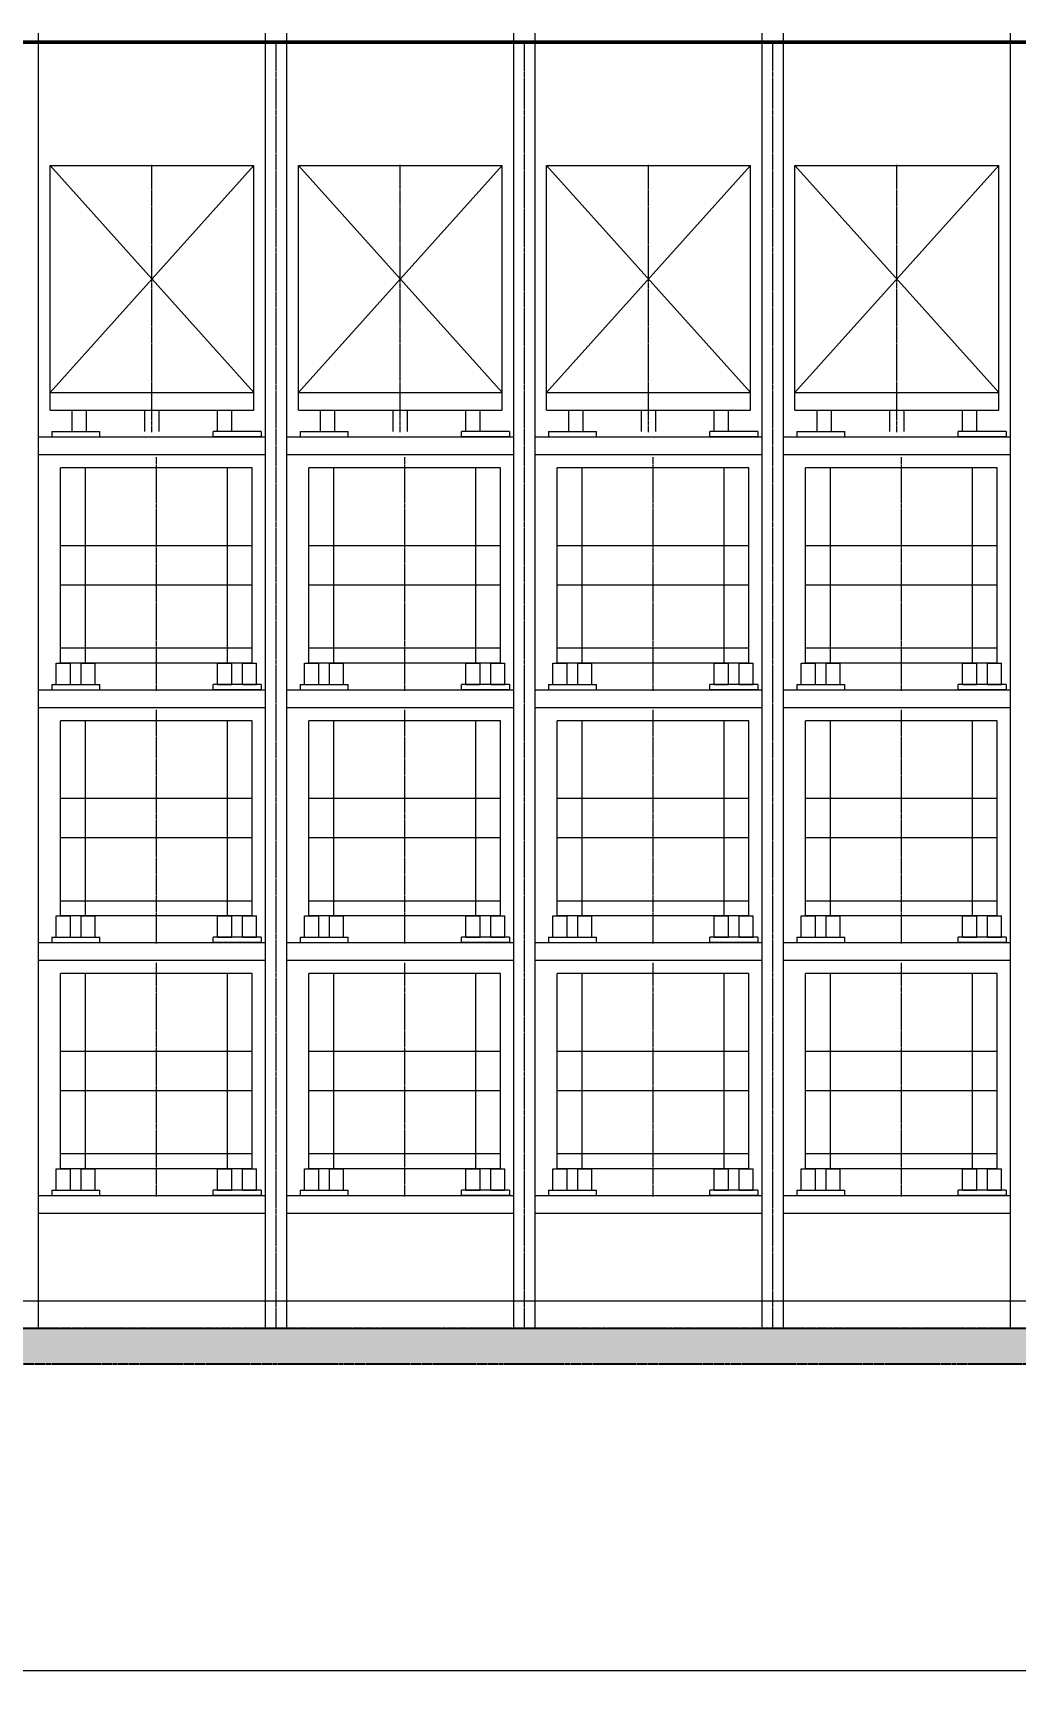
# Model space of a CAD drawing. Header units: millimetres. Extents: x -50460 to 50460, y -35640 to 35640.
# Drawn here: x -28665 to -23125, y 18416 to 27764 of the extents above; entities that cross this region are included whole.
import ezdxf

# ---------------------------------------------------------------- set-up
doc = ezdxf.new("R2010")
doc.units = ezdxf.units.MM
doc.linetypes.add('双点画线', pattern=[22, 12, -2, 2, -2, 2, -2])
doc.linetypes.add('点画线', pattern=[18, 12, -2, 2, -2])
doc.layers.get('0').update_dxf_attribs({"lineweight": 35})
for name, color, linetype, lineweight in [('7', 30, '双点画线', 18), ('EB0', 7, 'Continuous', 15), ('loading', 57, 'Continuous', 18), ('RackFrame', 5, 'Continuous', 18), ('中心线层', 1, '点画线', 18), ('剖面线层', 6, 'Continuous', 18), ('尺寸线层', 4, 'Continuous', 18), ('粗实线层AM_0', 7, 'Continuous', 50), ('细实线层', 3, 'Continuous', 18), ('细线', 7, 'Continuous', 18)]:
    doc.layers.add(name, color=color, linetype=linetype, lineweight=lineweight)
doc.dimstyles.new('AM_DEMATIC$0', dxfattribs={"dimscale": 120, "dimtxt": 3, "dimasz": 1.5, "dimexe": 1, "dimexo": 0, "dimgap": 1, "dimtad": 1, "dimdsep": 46, "dimtxsty": 'Standard', "dimblk": '_CAXARROW', "dimcen": 0, "dimdle": 3, "dimclrd": 256, "dimclre": 256, "dimclrt": 2, "dimadec": 0, "dimazin": 2, "dimtfac": 0.707107, "dimtdec": 3, "dimtmove": 0, "dimatfit": 3, "dimfxl": 0, "dimfrac": 2, "dimtolj": 1, "dimlwd": 18, "dimarcsym": 0})

# ---------------------------------------------------------------- blocks, each defined once
blk = doc.blocks.new('*X6')
at = {"layer": '尺寸线层', "linetype": 'Continuous', "lineweight": 18}
for points in [[(-32894.7, 18536.5), (-32714.7, 18559), (-32714.7, 18514)], [(14705.3, 18536.5), (14525.3, 18559), (14525.3, 18514)]]:
    blk.add_hatch(color=256, dxfattribs=at).paths.add_polyline_path(points, flags=0)
at = {"layer": '尺寸线层'}
for p, q in [((-32894.7, 20045.3), (-32894.7, 18416.5)), ((14705.3, 20045.3), (14705.3, 18416.5))]:
    blk.add_line(p, q, dxfattribs=at)
at = {"layer": '尺寸线层', "linetype": 'Continuous', "lineweight": 18}
blk.add_line((-32894.7, 18536.5), (14705.3, 18536.5), dxfattribs=at)
at = {"layer": '尺寸线层', "color": 2, "insert": (-8418.6, 18836.5), "char_height": 360, "width": 6488, "attachment_point": 5, "line_spacing_factor": 1.37}
blk.add_mtext('1400*34=47600', dxfattribs=at)
blk = doc.blocks.new('_CAXARROW')
blk.add_hatch(color=0).paths.add_polyline_path([(0, 0), (-1, 0.125), (-1, -0.125)], flags=0)
blk = doc.blocks.new('*X174')
at = {"layer": '中心线层', "linetype": '点画线', "lineweight": 18}
blk.add_line((0, -35.8), (0, 1280.9), dxfattribs=at)
at = {"layer": '细实线层'}
for p, q in [((-540, 120), (-540, 1220)), ((540, 1220), (-540, 1220)), ((540, 120), (540, 1220)), ((540.5, 780.8), (-540.5, 780.8)), ((540.5, 559.2), (-540.5, 559.2)), ((540, 203.3), (-540, 203.3)), ((-565, 0), (-565, 120)), ((-565, 120), (-485, 120)), ((540, 120), (-540, 120)), ((-485, 0), (-485, 120)), ((485, 0), (485, 120)), ((485, 120), (565, 120)), ((565, 0), (565, 120)), ((-565, 0), (-485, 0)), ((485, 0), (565, 0))]:
    blk.add_line(p, q, dxfattribs=at)
blk = doc.blocks.new('*X175')
at = {"layer": '中心线层', "linetype": '点画线', "lineweight": 18}
blk.add_line((0, -155.8), (0, 1160.9), dxfattribs=at)
at = {"layer": '剖面线层'}
for p, q in [((-400, 0), (-400, 1100)), ((400, 1100), (-400, 1100)), ((400, 0), (400, 1100)), ((400.5, 660.8), (-400.5, 660.8)), ((400.5, 439.2), (-400.5, 439.2)), ((-425, -120), (-425, 0)), ((-425, 0), (-345, 0)), ((400, 83.3), (-400, 83.3)), ((400, 0), (-400, 0)), ((-345, -120), (-345, 0)), ((345, -120), (345, 0)), ((345, 0), (425, 0)), ((425, -120), (425, 0)), ((-425, -120), (-345, -120)), ((345, -120), (425, -120))]:
    blk.add_line(p, q, dxfattribs=at)
blk = doc.blocks.new('*X176')
at = {"layer": '中心线层', "linetype": '点画线', "lineweight": 18}
blk.add_line((0, -35.8), (0, 1280.9), dxfattribs=at)
at = {"layer": '细实线层'}
for p, q in [((-540, 120), (-540, 1220)), ((540, 1220), (-540, 1220)), ((540, 120), (540, 1220)), ((540.5, 780.8), (-540.5, 780.8)), ((540.5, 559.2), (-540.5, 559.2)), ((540, 203.3), (-540, 203.3)), ((-565, 0), (-565, 120)), ((-565, 120), (-485, 120)), ((540, 120), (-540, 120)), ((-485, 0), (-485, 120)), ((485, 0), (485, 120)), ((485, 120), (565, 120)), ((565, 0), (565, 120)), ((-565, 0), (-485, 0)), ((485, 0), (565, 0))]:
    blk.add_line(p, q, dxfattribs=at)
blk = doc.blocks.new('*X177')
at = {"layer": '中心线层', "linetype": '点画线', "lineweight": 18}
blk.add_line((0, -155.8), (0, 1160.9), dxfattribs=at)
at = {"layer": '剖面线层'}
for p, q in [((-400, 0), (-400, 1100)), ((400, 1100), (-400, 1100)), ((400, 0), (400, 1100)), ((400.5, 660.8), (-400.5, 660.8)), ((400.5, 439.2), (-400.5, 439.2)), ((-425, -120), (-425, 0)), ((-425, 0), (-345, 0)), ((400, 83.3), (-400, 83.3)), ((400, 0), (-400, 0)), ((-345, -120), (-345, 0)), ((345, -120), (345, 0)), ((345, 0), (425, 0)), ((425, -120), (425, 0)), ((-425, -120), (-345, -120)), ((345, -120), (425, -120))]:
    blk.add_line(p, q, dxfattribs=at)
blk = doc.blocks.new('*X178')
at = {"layer": '中心线层', "linetype": '点画线', "lineweight": 18}
blk.add_line((0, -35.8), (0, 1280.9), dxfattribs=at)
at = {"layer": '细实线层'}
for p, q in [((-540, 120), (-540, 1220)), ((540, 1220), (-540, 1220)), ((540, 120), (540, 1220)), ((540.5, 780.8), (-540.5, 780.8)), ((540.5, 559.2), (-540.5, 559.2)), ((540, 203.3), (-540, 203.3)), ((-565, 0), (-565, 120)), ((-565, 120), (-485, 120)), ((540, 120), (-540, 120)), ((-485, 0), (-485, 120)), ((485, 0), (485, 120)), ((485, 120), (565, 120)), ((565, 0), (565, 120)), ((-565, 0), (-485, 0)), ((485, 0), (565, 0))]:
    blk.add_line(p, q, dxfattribs=at)
blk = doc.blocks.new('*X179')
at = {"layer": '中心线层', "linetype": '点画线', "lineweight": 18}
blk.add_line((0, -155.8), (0, 1160.9), dxfattribs=at)
at = {"layer": '剖面线层'}
for p, q in [((-400, 0), (-400, 1100)), ((400, 1100), (-400, 1100)), ((400, 0), (400, 1100)), ((400.5, 660.8), (-400.5, 660.8)), ((400.5, 439.2), (-400.5, 439.2)), ((-425, -120), (-425, 0)), ((-425, 0), (-345, 0)), ((400, 83.3), (-400, 83.3)), ((400, 0), (-400, 0)), ((-345, -120), (-345, 0)), ((345, -120), (345, 0)), ((345, 0), (425, 0)), ((425, -120), (425, 0)), ((-425, -120), (-345, -120)), ((345, -120), (425, -120))]:
    blk.add_line(p, q, dxfattribs=at)
blk = doc.blocks.new('*X180')
at = {"layer": '中心线层', "linetype": '点画线', "lineweight": 18}
blk.add_line((0, -35.8), (0, 1280.9), dxfattribs=at)
at = {"layer": '细实线层'}
for p, q in [((-540, 120), (-540, 1220)), ((540, 1220), (-540, 1220)), ((540, 120), (540, 1220)), ((540.5, 780.8), (-540.5, 780.8)), ((540.5, 559.2), (-540.5, 559.2)), ((540, 203.3), (-540, 203.3)), ((-565, 0), (-565, 120)), ((-565, 120), (-485, 120)), ((540, 120), (-540, 120)), ((-485, 0), (-485, 120)), ((485, 0), (485, 120)), ((485, 120), (565, 120)), ((565, 0), (565, 120)), ((-565, 0), (-485, 0)), ((485, 0), (565, 0))]:
    blk.add_line(p, q, dxfattribs=at)
blk = doc.blocks.new('*X181')
at = {"layer": '中心线层', "linetype": '点画线', "lineweight": 18}
blk.add_line((0, -155.8), (0, 1160.9), dxfattribs=at)
at = {"layer": '剖面线层'}
for p, q in [((-400, 0), (-400, 1100)), ((400, 1100), (-400, 1100)), ((400, 0), (400, 1100)), ((400.5, 660.8), (-400.5, 660.8)), ((400.5, 439.2), (-400.5, 439.2)), ((-425, -120), (-425, 0)), ((-425, 0), (-345, 0)), ((400, 83.3), (-400, 83.3)), ((400, 0), (-400, 0)), ((-345, -120), (-345, 0)), ((345, -120), (345, 0)), ((345, 0), (425, 0)), ((425, -120), (425, 0)), ((-425, -120), (-345, -120)), ((345, -120), (425, -120))]:
    blk.add_line(p, q, dxfattribs=at)
blk = doc.blocks.new('*X182')
at = {"layer": '中心线层', "linetype": '点画线', "lineweight": 18}
blk.add_line((0, -35.8), (0, 1280.9), dxfattribs=at)
at = {"layer": '细实线层'}
for p, q in [((-540, 120), (-540, 1220)), ((540, 1220), (-540, 1220)), ((540, 120), (540, 1220)), ((540.5, 780.8), (-540.5, 780.8)), ((540.5, 559.2), (-540.5, 559.2)), ((540, 203.3), (-540, 203.3)), ((-565, 0), (-565, 120)), ((-565, 120), (-485, 120)), ((540, 120), (-540, 120)), ((-485, 0), (-485, 120)), ((485, 0), (485, 120)), ((485, 120), (565, 120)), ((565, 0), (565, 120)), ((-565, 0), (-485, 0)), ((485, 0), (565, 0))]:
    blk.add_line(p, q, dxfattribs=at)
blk = doc.blocks.new('*X183')
at = {"layer": '中心线层', "linetype": '点画线', "lineweight": 18}
blk.add_line((0, -155.8), (0, 1160.9), dxfattribs=at)
at = {"layer": '剖面线层'}
for p, q in [((-400, 0), (-400, 1100)), ((400, 1100), (-400, 1100)), ((400, 0), (400, 1100)), ((400.5, 660.8), (-400.5, 660.8)), ((400.5, 439.2), (-400.5, 439.2)), ((-425, -120), (-425, 0)), ((-425, 0), (-345, 0)), ((400, 83.3), (-400, 83.3)), ((400, 0), (-400, 0)), ((-345, -120), (-345, 0)), ((345, -120), (345, 0)), ((345, 0), (425, 0)), ((425, -120), (425, 0)), ((-425, -120), (-345, -120)), ((345, -120), (425, -120))]:
    blk.add_line(p, q, dxfattribs=at)
blk = doc.blocks.new('*X184')
at = {"layer": '中心线层', "linetype": '点画线', "lineweight": 18}
blk.add_line((0, -35.8), (0, 1280.9), dxfattribs=at)
at = {"layer": '细实线层'}
for p, q in [((-540, 120), (-540, 1220)), ((540, 1220), (-540, 1220)), ((540, 120), (540, 1220)), ((540.5, 780.8), (-540.5, 780.8)), ((540.5, 559.2), (-540.5, 559.2)), ((540, 203.3), (-540, 203.3)), ((-565, 0), (-565, 120)), ((-565, 120), (-485, 120)), ((540, 120), (-540, 120)), ((-485, 0), (-485, 120)), ((485, 0), (485, 120)), ((485, 120), (565, 120)), ((565, 0), (565, 120)), ((-565, 0), (-485, 0)), ((485, 0), (565, 0))]:
    blk.add_line(p, q, dxfattribs=at)
blk = doc.blocks.new('*X185')
at = {"layer": '中心线层', "linetype": '点画线', "lineweight": 18}
blk.add_line((0, -155.8), (0, 1160.9), dxfattribs=at)
at = {"layer": '剖面线层'}
for p, q in [((-400, 0), (-400, 1100)), ((400, 1100), (-400, 1100)), ((400, 0), (400, 1100)), ((400.5, 660.8), (-400.5, 660.8)), ((400.5, 439.2), (-400.5, 439.2)), ((-425, -120), (-425, 0)), ((-425, 0), (-345, 0)), ((400, 83.3), (-400, 83.3)), ((400, 0), (-400, 0)), ((-345, -120), (-345, 0)), ((345, -120), (345, 0)), ((345, 0), (425, 0)), ((425, -120), (425, 0)), ((-425, -120), (-345, -120)), ((345, -120), (425, -120))]:
    blk.add_line(p, q, dxfattribs=at)
blk = doc.blocks.new('*X186')
at = {"layer": '中心线层', "linetype": '点画线', "lineweight": 18}
blk.add_line((0, -35.8), (0, 1280.9), dxfattribs=at)
at = {"layer": '细实线层'}
for p, q in [((-540, 120), (-540, 1220)), ((540, 1220), (-540, 1220)), ((540, 120), (540, 1220)), ((540.5, 780.8), (-540.5, 780.8)), ((540.5, 559.2), (-540.5, 559.2)), ((540, 203.3), (-540, 203.3)), ((-565, 0), (-565, 120)), ((-565, 120), (-485, 120)), ((540, 120), (-540, 120)), ((-485, 0), (-485, 120)), ((485, 0), (485, 120)), ((485, 120), (565, 120)), ((565, 0), (565, 120)), ((-565, 0), (-485, 0)), ((485, 0), (565, 0))]:
    blk.add_line(p, q, dxfattribs=at)
blk = doc.blocks.new('*X187')
at = {"layer": '中心线层', "linetype": '点画线', "lineweight": 18}
blk.add_line((0, -155.8), (0, 1160.9), dxfattribs=at)
at = {"layer": '剖面线层'}
for p, q in [((-400, 0), (-400, 1100)), ((400, 1100), (-400, 1100)), ((400, 0), (400, 1100)), ((400.5, 660.8), (-400.5, 660.8)), ((400.5, 439.2), (-400.5, 439.2)), ((-425, -120), (-425, 0)), ((-425, 0), (-345, 0)), ((400, 83.3), (-400, 83.3)), ((400, 0), (-400, 0)), ((-345, -120), (-345, 0)), ((345, -120), (345, 0)), ((345, 0), (425, 0)), ((425, -120), (425, 0)), ((-425, -120), (-345, -120)), ((345, -120), (425, -120))]:
    blk.add_line(p, q, dxfattribs=at)
blk = doc.blocks.new('*X188')
at = {"layer": '中心线层', "linetype": '点画线', "lineweight": 18}
blk.add_line((0, -35.8), (0, 1280.9), dxfattribs=at)
at = {"layer": '细实线层'}
for p, q in [((-540, 120), (-540, 1220)), ((540, 1220), (-540, 1220)), ((540, 120), (540, 1220)), ((540.5, 780.8), (-540.5, 780.8)), ((540.5, 559.2), (-540.5, 559.2)), ((540, 203.3), (-540, 203.3)), ((-565, 0), (-565, 120)), ((-565, 120), (-485, 120)), ((540, 120), (-540, 120)), ((-485, 0), (-485, 120)), ((485, 0), (485, 120)), ((485, 120), (565, 120)), ((565, 0), (565, 120)), ((-565, 0), (-485, 0)), ((485, 0), (565, 0))]:
    blk.add_line(p, q, dxfattribs=at)
blk = doc.blocks.new('*X189')
at = {"layer": '中心线层', "linetype": '点画线', "lineweight": 18}
blk.add_line((0, -155.8), (0, 1160.9), dxfattribs=at)
at = {"layer": '剖面线层'}
for p, q in [((-400, 0), (-400, 1100)), ((400, 1100), (-400, 1100)), ((400, 0), (400, 1100)), ((400.5, 660.8), (-400.5, 660.8)), ((400.5, 439.2), (-400.5, 439.2)), ((-425, -120), (-425, 0)), ((-425, 0), (-345, 0)), ((400, 83.3), (-400, 83.3)), ((400, 0), (-400, 0)), ((-345, -120), (-345, 0)), ((345, -120), (345, 0)), ((345, 0), (425, 0)), ((425, -120), (425, 0)), ((-425, -120), (-345, -120)), ((345, -120), (425, -120))]:
    blk.add_line(p, q, dxfattribs=at)
blk = doc.blocks.new('*X190')
at = {"layer": '中心线层', "linetype": '点画线', "lineweight": 18}
blk.add_line((0, -35.8), (0, 1280.9), dxfattribs=at)
at = {"layer": '细实线层'}
for p, q in [((-540, 120), (-540, 1220)), ((540, 1220), (-540, 1220)), ((540, 120), (540, 1220)), ((540.5, 780.8), (-540.5, 780.8)), ((540.5, 559.2), (-540.5, 559.2)), ((540, 203.3), (-540, 203.3)), ((-565, 0), (-565, 120)), ((-565, 120), (-485, 120)), ((540, 120), (-540, 120)), ((-485, 0), (-485, 120)), ((485, 0), (485, 120)), ((485, 120), (565, 120)), ((565, 0), (565, 120)), ((-565, 0), (-485, 0)), ((485, 0), (565, 0))]:
    blk.add_line(p, q, dxfattribs=at)
blk = doc.blocks.new('*X191')
at = {"layer": '中心线层', "linetype": '点画线', "lineweight": 18}
blk.add_line((0, -155.8), (0, 1160.9), dxfattribs=at)
at = {"layer": '剖面线层'}
for p, q in [((-400, 0), (-400, 1100)), ((400, 1100), (-400, 1100)), ((400, 0), (400, 1100)), ((400.5, 660.8), (-400.5, 660.8)), ((400.5, 439.2), (-400.5, 439.2)), ((-425, -120), (-425, 0)), ((-425, 0), (-345, 0)), ((400, 83.3), (-400, 83.3)), ((400, 0), (-400, 0)), ((-345, -120), (-345, 0)), ((345, -120), (345, 0)), ((345, 0), (425, 0)), ((425, -120), (425, 0)), ((-425, -120), (-345, -120)), ((345, -120), (425, -120))]:
    blk.add_line(p, q, dxfattribs=at)
blk = doc.blocks.new('*X192')
at = {"layer": '中心线层', "linetype": '点画线', "lineweight": 18}
blk.add_line((0, -35.8), (0, 1280.9), dxfattribs=at)
at = {"layer": '细实线层'}
for p, q in [((-540, 120), (-540, 1220)), ((540, 1220), (-540, 1220)), ((540, 120), (540, 1220)), ((540.5, 780.8), (-540.5, 780.8)), ((540.5, 559.2), (-540.5, 559.2)), ((540, 203.3), (-540, 203.3)), ((-565, 0), (-565, 120)), ((-565, 120), (-485, 120)), ((540, 120), (-540, 120)), ((-485, 0), (-485, 120)), ((485, 0), (485, 120)), ((485, 120), (565, 120)), ((565, 0), (565, 120)), ((-565, 0), (-485, 0)), ((485, 0), (565, 0))]:
    blk.add_line(p, q, dxfattribs=at)
blk = doc.blocks.new('*X193')
at = {"layer": '中心线层', "linetype": '点画线', "lineweight": 18}
blk.add_line((0, -155.8), (0, 1160.9), dxfattribs=at)
at = {"layer": '剖面线层'}
for p, q in [((-400, 0), (-400, 1100)), ((400, 1100), (-400, 1100)), ((400, 0), (400, 1100)), ((400.5, 660.8), (-400.5, 660.8)), ((400.5, 439.2), (-400.5, 439.2)), ((-425, -120), (-425, 0)), ((-425, 0), (-345, 0)), ((400, 83.3), (-400, 83.3)), ((400, 0), (-400, 0)), ((-345, -120), (-345, 0)), ((345, -120), (345, 0)), ((345, 0), (425, 0)), ((425, -120), (425, 0)), ((-425, -120), (-345, -120)), ((345, -120), (425, -120))]:
    blk.add_line(p, q, dxfattribs=at)
blk = doc.blocks.new('*X194')
at = {"layer": '中心线层', "linetype": '点画线', "lineweight": 18}
blk.add_line((0, -35.8), (0, 1280.9), dxfattribs=at)
at = {"layer": '细实线层'}
for p, q in [((-540, 120), (-540, 1220)), ((540, 1220), (-540, 1220)), ((540, 120), (540, 1220)), ((540.5, 780.8), (-540.5, 780.8)), ((540.5, 559.2), (-540.5, 559.2)), ((540, 203.3), (-540, 203.3)), ((-565, 0), (-565, 120)), ((-565, 120), (-485, 120)), ((540, 120), (-540, 120)), ((-485, 0), (-485, 120)), ((485, 0), (485, 120)), ((485, 120), (565, 120)), ((565, 0), (565, 120)), ((-565, 0), (-485, 0)), ((485, 0), (565, 0))]:
    blk.add_line(p, q, dxfattribs=at)
blk = doc.blocks.new('*X195')
at = {"layer": '中心线层', "linetype": '点画线', "lineweight": 18}
blk.add_line((0, -155.8), (0, 1160.9), dxfattribs=at)
at = {"layer": '剖面线层'}
for p, q in [((-400, 0), (-400, 1100)), ((400, 1100), (-400, 1100)), ((400, 0), (400, 1100)), ((400.5, 660.8), (-400.5, 660.8)), ((400.5, 439.2), (-400.5, 439.2)), ((-425, -120), (-425, 0)), ((-425, 0), (-345, 0)), ((400, 83.3), (-400, 83.3)), ((400, 0), (-400, 0)), ((-345, -120), (-345, 0)), ((345, -120), (345, 0)), ((345, 0), (425, 0)), ((425, -120), (425, 0)), ((-425, -120), (-345, -120)), ((345, -120), (425, -120))]:
    blk.add_line(p, q, dxfattribs=at)
blk = doc.blocks.new('*X196')
at = {"layer": '中心线层', "linetype": '点画线', "lineweight": 18}
blk.add_line((0, -35.8), (0, 1280.9), dxfattribs=at)
at = {"layer": '细实线层'}
for p, q in [((-540, 120), (-540, 1220)), ((540, 1220), (-540, 1220)), ((540, 120), (540, 1220)), ((540.5, 780.8), (-540.5, 780.8)), ((540.5, 559.2), (-540.5, 559.2)), ((540, 203.3), (-540, 203.3)), ((-565, 0), (-565, 120)), ((-565, 120), (-485, 120)), ((540, 120), (-540, 120)), ((-485, 0), (-485, 120)), ((485, 0), (485, 120)), ((485, 120), (565, 120)), ((565, 0), (565, 120)), ((-565, 0), (-485, 0)), ((485, 0), (565, 0))]:
    blk.add_line(p, q, dxfattribs=at)
blk = doc.blocks.new('*X197')
at = {"layer": '中心线层', "linetype": '点画线', "lineweight": 18}
blk.add_line((0, -155.8), (0, 1160.9), dxfattribs=at)
at = {"layer": '剖面线层'}
for p, q in [((-400, 0), (-400, 1100)), ((400, 1100), (-400, 1100)), ((400, 0), (400, 1100)), ((400.5, 660.8), (-400.5, 660.8)), ((400.5, 439.2), (-400.5, 439.2)), ((-425, -120), (-425, 0)), ((-425, 0), (-345, 0)), ((400, 83.3), (-400, 83.3)), ((400, 0), (-400, 0)), ((-345, -120), (-345, 0)), ((345, -120), (345, 0)), ((345, 0), (425, 0)), ((425, -120), (425, 0)), ((-425, -120), (-345, -120)), ((345, -120), (425, -120))]:
    blk.add_line(p, q, dxfattribs=at)
blk = doc.blocks.new('*X237')
at = {"layer": '中心线层', "linetype": '点画线', "lineweight": 18}
blk.add_line((110.1, -331.3), (110.1, 1174.7), dxfattribs=at)
at = {"layer": '细实线层'}
for p, q in [((-464.9, 1171.7), (685.1, 1171.7)), ((685.1, 1171.7), (-464.9, -108.3)), ((-464.9, 1171.7), (685.1, -108.3)), ((-464.9, -208.3), (-464.9, 1171.7)), ((685.1, -208.3), (685.1, 1171.7)), ((-464.9, -108.3), (685.1, -108.3)), ((-464.9, -208.3), (685.1, -208.3)), ((-339.9, -328.3), (-339.9, -208.3)), ((-259.9, -328.3), (-259.9, -208.3)), ((70.1, -328.3), (70.1, -208.3)), ((150.1, -328.3), (150.1, -208.3)), ((480.1, -328.3), (480.1, -208.3)), ((560.1, -328.3), (560.1, -208.3))]:
    blk.add_line(p, q, dxfattribs=at)
blk = doc.blocks.new('*X238')
at = {"layer": '中心线层', "linetype": '点画线', "lineweight": 18}
blk.add_line((110.1, -331.3), (110.1, 1174.7), dxfattribs=at)
at = {"layer": '细实线层'}
for p, q in [((-464.9, 1171.7), (685.1, 1171.7)), ((685.1, 1171.7), (-464.9, -108.3)), ((-464.9, 1171.7), (685.1, -108.3)), ((-464.9, -208.3), (-464.9, 1171.7)), ((685.1, -208.3), (685.1, 1171.7)), ((-464.9, -108.3), (685.1, -108.3)), ((-464.9, -208.3), (685.1, -208.3)), ((-339.9, -328.3), (-339.9, -208.3)), ((-259.9, -328.3), (-259.9, -208.3)), ((70.1, -328.3), (70.1, -208.3)), ((150.1, -328.3), (150.1, -208.3)), ((480.1, -328.3), (480.1, -208.3)), ((560.1, -328.3), (560.1, -208.3))]:
    blk.add_line(p, q, dxfattribs=at)
blk = doc.blocks.new('*X239')
at = {"layer": '中心线层', "linetype": '点画线', "lineweight": 18}
blk.add_line((110.1, -331.3), (110.1, 1174.7), dxfattribs=at)
at = {"layer": '细实线层'}
for p, q in [((-464.9, 1171.7), (685.1, 1171.7)), ((685.1, 1171.7), (-464.9, -108.3)), ((-464.9, 1171.7), (685.1, -108.3)), ((-464.9, -208.3), (-464.9, 1171.7)), ((685.1, -208.3), (685.1, 1171.7)), ((-464.9, -108.3), (685.1, -108.3)), ((-464.9, -208.3), (685.1, -208.3)), ((-339.9, -328.3), (-339.9, -208.3)), ((-259.9, -328.3), (-259.9, -208.3)), ((70.1, -328.3), (70.1, -208.3)), ((150.1, -328.3), (150.1, -208.3)), ((480.1, -328.3), (480.1, -208.3)), ((560.1, -328.3), (560.1, -208.3))]:
    blk.add_line(p, q, dxfattribs=at)
blk = doc.blocks.new('*X240')
at = {"layer": '中心线层', "linetype": '点画线', "lineweight": 18}
blk.add_line((110.1, -331.3), (110.1, 1174.7), dxfattribs=at)
at = {"layer": '细实线层'}
for p, q in [((-464.9, 1171.7), (685.1, 1171.7)), ((685.1, 1171.7), (-464.9, -108.3)), ((-464.9, 1171.7), (685.1, -108.3)), ((-464.9, -208.3), (-464.9, 1171.7)), ((685.1, -208.3), (685.1, 1171.7)), ((-464.9, -108.3), (685.1, -108.3)), ((-464.9, -208.3), (685.1, -208.3)), ((-339.9, -328.3), (-339.9, -208.3)), ((-259.9, -328.3), (-259.9, -208.3)), ((70.1, -328.3), (70.1, -208.3)), ((150.1, -328.3), (150.1, -208.3)), ((480.1, -328.3), (480.1, -208.3)), ((560.1, -328.3), (560.1, -208.3))]:
    blk.add_line(p, q, dxfattribs=at)
blk = doc.blocks.new('*X245')
at = {"layer": '剖面线层', "linetype": 'Continuous', "lineweight": 18}
h = blk.add_hatch(dxfattribs=at)
h.set_pattern_fill('AR-CONC', color=256, style=0)
h.set_pattern_definition([(50, (0, 0), (182.18467, -15.9391), [19.05, -209.55]), (355, (0, 0), (-35.2428, 191.05664), [15.24, -167.64]), (100.451, (15.18, -1.33), (146.9425, 175.1167), [16.19, -178.09]), (46.1842, (0, 50.8), (271.07904, -42.0423), [28.575, -314.325]), (96.6356, (22.6, 47.3), (237.4042, 247.4256), [24.285, -267.135]), (351.184, (0, 50.8), (237.4046, 247.4251), [22.86, -251.46]), (21, (25.4, 38.1), (151.61488, -102.26552), [19.05, -209.55]), (326, (25.4, 38.1), (61.80203, 184.18797), [15.24, -167.64]), (71.4514, (38.03, 29.58), (213.4165, 81.92286), [16.19, -178.09]), (37.5, (0, 0), (3.0886, 84.55504), [0, -165.608, 0, -170.18, 0, -168.275]), (7.5, (0, 0), (66.81966, 100.18057), [0, -97.028, 0, -161.798, 0, -64.135]), (-32.5, (-56.64, 0), (135.590595, -5.728744), [0, -63.5, 0, -198.12, 0, -262.89]), (-42.5, (-82.04, 0), (148.12918, 25.4265), [0, -82.55, 0, -131.572, 0, -186.69])])
edge = h.paths.add_edge_path(flags=0)
edge.add_spline(control_points=[(-64667.6, -100), (-64658.9, -84.4), (-64651.2, -66.3), (-64650, -48.7)], knot_values=[0, 0, 0, 0, 54.680686, 54.680686, 54.680686, 54.680686], weights=[1, 1, 1, 1], degree=3, periodic=0)
edge.add_spline(control_points=[(-64650, -48.7), (-64649.8, -45.2), (-64650, -15.6), (-64687.5, 29.8), (-64674.5, 80), (-64667.6, 100)], knot_values=[0, 0, 0, 0, 10.510768, 91.048565, 154.862088, 154.862088, 154.862088, 154.862088], weights=[1, 1, 1, 1, 1, 1], degree=3, periodic=0)
edge.add_line((-64667.6, 100), (-10066.8, 100))
edge.add_spline(control_points=[(-10066.8, 100), (-10073.8, 80), (-10086.7, 29.8), (-10036.2, -31.3), (-10056.4, -81.4), (-10066.8, -100)], knot_values=[0, 0, 0, 0, 64.069741, 144.930907, 209.542774, 209.542774, 209.542774, 209.542774], weights=[1, 1, 1, 1, 1, 1], degree=3, periodic=0)
edge.add_line((-10066.8, -100), (-64667.6, -100))
at = {"layer": '7', "linetype": '双点画线', "lineweight": 25}
for p, q in [((-10066.8, 100), (-64667.6, 100)), ((-64667.6, -100), (-10066.8, -100))]:
    blk.add_line(p, q, dxfattribs=at)
blk = doc.blocks.new('*X253')
at = {"layer": '尺寸线层'}
for p, q in [((-54087, 77.5), (0, 77.5)), ((-54087, -77.5), (0, -77.5))]:
    blk.add_line(p, q, dxfattribs=at)

msp = doc.modelspace()

# ---------------------------------------------------------------- linework, layer by layer
at = {"layer": 'loading'}
for p, q in [((-28634.742, 25489.445), (-27354.742, 25489.445)), ((-28559.742, 25519.445), (-28289.742, 25519.445)), ((-28559.742, 25519.445), (-28559.742, 25489.445)), ((-28554.742, 25489.445), (-28289.742, 25489.445)), ((-28504.742, 25489.445), (-27354.742, 25489.445)), ((-28289.742, 25489.445), (-28289.742, 25519.445)), ((-27379.742, 25519.445), (-27649.742, 25519.445)), ((-27649.742, 25489.445), (-27649.742, 25519.445)), ((-27379.742, 25489.445), (-27649.742, 25489.445)), ((-27379.742, 25519.445), (-27379.742, 25489.445)), ((-27234.742, 25489.445), (-25954.742, 25489.445)), ((-27159.742, 25519.445), (-26889.742, 25519.445)), ((-27159.742, 25519.445), (-27159.742, 25489.445)), ((-27154.742, 25489.445), (-26889.742, 25489.445)), ((-27104.742, 25489.445), (-25954.742, 25489.445)), ((-26889.742, 25489.445), (-26889.742, 25519.445)), ((-25979.742, 25519.445), (-26249.742, 25519.445)), ((-26249.742, 25489.445), (-26249.742, 25519.445)), ((-25979.742, 25489.445), (-26249.742, 25489.445)), ((-25979.742, 25519.445), (-25979.742, 25489.445)), ((-25834.742, 25489.445), (-24554.742, 25489.445)), ((-25759.742, 25519.445), (-25489.742, 25519.445)), ((-25759.742, 25519.445), (-25759.742, 25489.445)), ((-25754.742, 25489.445), (-25489.742, 25489.445)), ((-25704.742, 25489.445), (-24554.742, 25489.445)), ((-25489.742, 25489.445), (-25489.742, 25519.445)), ((-24579.742, 25519.445), (-24849.742, 25519.445)), ((-24849.742, 25489.445), (-24849.742, 25519.445)), ((-24579.742, 25489.445), (-24849.742, 25489.445)), ((-24579.742, 25519.445), (-24579.742, 25489.445)), ((-24434.742, 25489.445), (-23154.742, 25489.445)), ((-24359.742, 25519.445), (-24089.742, 25519.445)), ((-24359.742, 25519.445), (-24359.742, 25489.445)), ((-24354.742, 25489.445), (-24089.742, 25489.445)), ((-24304.742, 25489.445), (-23154.742, 25489.445)), ((-24089.742, 25489.445), (-24089.742, 25519.445)), ((-23179.742, 25519.445), (-23449.742, 25519.445)), ((-23449.742, 25489.445), (-23449.742, 25519.445)), ((-23179.742, 25489.445), (-23449.742, 25489.445)), ((-23179.742, 25519.445), (-23179.742, 25489.445)), ((-28634.742, 25389.445), (-27354.742, 25389.445)), ((-28634.742, 25389.445), (-28624.742, 25389.445)), ((-28504.742, 25389.445), (-27354.742, 25389.445)), ((-27234.742, 25389.445), (-25954.742, 25389.445)), ((-27234.742, 25389.445), (-27224.742, 25389.445)), ((-27104.742, 25389.445), (-25954.742, 25389.445)), ((-25834.742, 25389.445), (-24554.742, 25389.445)), ((-25834.742, 25389.445), (-25824.742, 25389.445)), ((-25704.742, 25389.445), (-24554.742, 25389.445)), ((-24434.742, 25389.445), (-23154.742, 25389.445)), ((-24434.742, 25389.445), (-24424.742, 25389.445)), ((-24304.742, 25389.445), (-23154.742, 25389.445)), ((-28634.742, 24064.445), (-27354.742, 24064.445)), ((-28559.742, 24094.445), (-28289.742, 24094.445)), ((-28559.742, 24094.445), (-28559.742, 24064.445)), ((-28554.742, 24064.445), (-28289.742, 24064.445)), ((-28504.742, 24064.445), (-27354.742, 24064.445)), ((-28289.742, 24064.445), (-28289.742, 24094.445)), ((-27379.742, 24094.445), (-27649.742, 24094.445)), ((-27649.742, 24064.445), (-27649.742, 24094.445)), ((-27379.742, 24064.445), (-27649.742, 24064.445)), ((-27379.742, 24094.445), (-27379.742, 24064.445)), ((-27234.742, 24064.445), (-25954.742, 24064.445)), ((-27159.742, 24094.445), (-26889.742, 24094.445)), ((-27159.742, 24094.445), (-27159.742, 24064.445)), ((-27154.742, 24064.445), (-26889.742, 24064.445)), ((-27104.742, 24064.445), (-25954.742, 24064.445)), ((-26889.742, 24064.445), (-26889.742, 24094.445)), ((-25979.742, 24094.445), (-26249.742, 24094.445)), ((-26249.742, 24064.445), (-26249.742, 24094.445)), ((-25979.742, 24064.445), (-26249.742, 24064.445)), ((-25979.742, 24094.445), (-25979.742, 24064.445)), ((-25834.742, 24064.445), (-24554.742, 24064.445)), ((-25759.742, 24094.445), (-25489.742, 24094.445)), ((-25759.742, 24094.445), (-25759.742, 24064.445)), ((-25754.742, 24064.445), (-25489.742, 24064.445)), ((-25704.742, 24064.445), (-24554.742, 24064.445)), ((-25489.742, 24064.445), (-25489.742, 24094.445)), ((-24579.742, 24094.445), (-24849.742, 24094.445)), ((-24849.742, 24064.445), (-24849.742, 24094.445)), ((-24579.742, 24064.445), (-24849.742, 24064.445)), ((-24579.742, 24094.445), (-24579.742, 24064.445)), ((-24434.742, 24064.445), (-23154.742, 24064.445)), ((-24359.742, 24094.445), (-24089.742, 24094.445)), ((-24359.742, 24094.445), (-24359.742, 24064.445)), ((-24354.742, 24064.445), (-24089.742, 24064.445)), ((-24304.742, 24064.445), (-23154.742, 24064.445)), ((-24089.742, 24064.445), (-24089.742, 24094.445)), ((-23179.742, 24094.445), (-23449.742, 24094.445)), ((-23449.742, 24064.445), (-23449.742, 24094.445)), ((-23179.742, 24064.445), (-23449.742, 24064.445)), ((-23179.742, 24094.445), (-23179.742, 24064.445)), ((-28634.742, 23964.445), (-27354.742, 23964.445)), ((-28634.742, 23964.445), (-28624.742, 23964.445)), ((-28504.742, 23964.445), (-27354.742, 23964.445)), ((-27234.742, 23964.445), (-25954.742, 23964.445)), ((-27234.742, 23964.445), (-27224.742, 23964.445)), ((-27104.742, 23964.445), (-25954.742, 23964.445)), ((-25834.742, 23964.445), (-24554.742, 23964.445)), ((-25834.742, 23964.445), (-25824.742, 23964.445)), ((-25704.742, 23964.445), (-24554.742, 23964.445)), ((-24434.742, 23964.445), (-23154.742, 23964.445)), ((-24434.742, 23964.445), (-24424.742, 23964.445)), ((-24304.742, 23964.445), (-23154.742, 23964.445)), ((-28634.742, 22639.445), (-27354.742, 22639.445)), ((-28559.742, 22669.445), (-28289.742, 22669.445)), ((-28559.742, 22669.445), (-28559.742, 22639.445)), ((-28554.742, 22639.445), (-28289.742, 22639.445)), ((-28504.742, 22639.445), (-27354.742, 22639.445)), ((-28289.742, 22639.445), (-28289.742, 22669.445)), ((-27379.742, 22669.445), (-27649.742, 22669.445)), ((-27649.742, 22639.445), (-27649.742, 22669.445)), ((-27379.742, 22639.445), (-27649.742, 22639.445)), ((-27379.742, 22669.445), (-27379.742, 22639.445)), ((-27234.742, 22639.445), (-25954.742, 22639.445)), ((-27159.742, 22669.445), (-26889.742, 22669.445)), ((-27159.742, 22669.445), (-27159.742, 22639.445)), ((-27154.742, 22639.445), (-26889.742, 22639.445)), ((-27104.742, 22639.445), (-25954.742, 22639.445)), ((-26889.742, 22639.445), (-26889.742, 22669.445)), ((-25979.742, 22669.445), (-26249.742, 22669.445)), ((-26249.742, 22639.445), (-26249.742, 22669.445)), ((-25979.742, 22639.445), (-26249.742, 22639.445)), ((-25979.742, 22669.445), (-25979.742, 22639.445)), ((-25834.742, 22639.445), (-24554.742, 22639.445)), ((-25759.742, 22669.445), (-25489.742, 22669.445)), ((-25759.742, 22669.445), (-25759.742, 22639.445)), ((-25754.742, 22639.445), (-25489.742, 22639.445)), ((-25704.742, 22639.445), (-24554.742, 22639.445)), ((-25489.742, 22639.445), (-25489.742, 22669.445)), ((-24579.742, 22669.445), (-24849.742, 22669.445)), ((-24849.742, 22639.445), (-24849.742, 22669.445)), ((-24579.742, 22639.445), (-24849.742, 22639.445)), ((-24579.742, 22669.445), (-24579.742, 22639.445)), ((-24434.742, 22639.445), (-23154.742, 22639.445)), ((-24359.742, 22669.445), (-24089.742, 22669.445)), ((-24359.742, 22669.445), (-24359.742, 22639.445)), ((-24354.742, 22639.445), (-24089.742, 22639.445)), ((-24304.742, 22639.445), (-23154.742, 22639.445)), ((-24089.742, 22639.445), (-24089.742, 22669.445)), ((-23179.742, 22669.445), (-23449.742, 22669.445)), ((-23449.742, 22639.445), (-23449.742, 22669.445)), ((-23179.742, 22639.445), (-23449.742, 22639.445)), ((-23179.742, 22669.445), (-23179.742, 22639.445)), ((-28634.742, 22539.445), (-27354.742, 22539.445)), ((-28634.742, 22539.445), (-28624.742, 22539.445)), ((-28504.742, 22539.445), (-27354.742, 22539.445)), ((-27234.742, 22539.445), (-25954.742, 22539.445)), ((-27234.742, 22539.445), (-27224.742, 22539.445)), ((-27104.742, 22539.445), (-25954.742, 22539.445)), ((-25834.742, 22539.445), (-24554.742, 22539.445)), ((-25834.742, 22539.445), (-25824.742, 22539.445)), ((-25704.742, 22539.445), (-24554.742, 22539.445)), ((-24434.742, 22539.445), (-23154.742, 22539.445)), ((-24434.742, 22539.445), (-24424.742, 22539.445)), ((-24304.742, 22539.445), (-23154.742, 22539.445)), ((-28559.742, 21244.445), (-28289.742, 21244.445)), ((-28559.742, 21244.445), (-28559.742, 21214.445)), ((-28289.742, 21214.445), (-28289.742, 21244.445)), ((-27379.742, 21244.445), (-27649.742, 21244.445)), ((-27649.742, 21214.445), (-27649.742, 21244.445)), ((-27379.742, 21244.445), (-27379.742, 21214.445)), ((-27159.742, 21244.445), (-26889.742, 21244.445)), ((-27159.742, 21244.445), (-27159.742, 21214.445)), ((-26889.742, 21214.445), (-26889.742, 21244.445)), ((-25979.742, 21244.445), (-26249.742, 21244.445)), ((-26249.742, 21214.445), (-26249.742, 21244.445)), ((-25979.742, 21244.445), (-25979.742, 21214.445)), ((-25759.742, 21244.445), (-25489.742, 21244.445)), ((-25759.742, 21244.445), (-25759.742, 21214.445)), ((-25489.742, 21214.445), (-25489.742, 21244.445)), ((-24579.742, 21244.445), (-24849.742, 21244.445)), ((-24849.742, 21214.445), (-24849.742, 21244.445)), ((-24579.742, 21244.445), (-24579.742, 21214.445)), ((-24359.742, 21244.445), (-24089.742, 21244.445)), ((-24359.742, 21244.445), (-24359.742, 21214.445)), ((-24089.742, 21214.445), (-24089.742, 21244.445)), ((-23179.742, 21244.445), (-23449.742, 21244.445)), ((-23449.742, 21214.445), (-23449.742, 21244.445)), ((-23179.742, 21244.445), (-23179.742, 21214.445)), ((-28634.742, 21214.445), (-27354.742, 21214.445)), ((-28554.742, 21214.445), (-28289.742, 21214.445)), ((-28504.742, 21214.445), (-27354.742, 21214.445)), ((-27379.742, 21214.445), (-27649.742, 21214.445)), ((-27234.742, 21214.445), (-25954.742, 21214.445)), ((-27154.742, 21214.445), (-26889.742, 21214.445)), ((-27104.742, 21214.445), (-25954.742, 21214.445)), ((-25979.742, 21214.445), (-26249.742, 21214.445)), ((-25834.742, 21214.445), (-24554.742, 21214.445)), ((-25754.742, 21214.445), (-25489.742, 21214.445)), ((-25704.742, 21214.445), (-24554.742, 21214.445)), ((-24579.742, 21214.445), (-24849.742, 21214.445)), ((-24434.742, 21214.445), (-23154.742, 21214.445)), ((-24354.742, 21214.445), (-24089.742, 21214.445)), ((-24304.742, 21214.445), (-23154.742, 21214.445)), ((-23179.742, 21214.445), (-23449.742, 21214.445)), ((-28634.742, 21114.445), (-27354.742, 21114.445)), ((-28634.742, 21114.445), (-28624.742, 21114.445)), ((-28504.742, 21114.445), (-27354.742, 21114.445)), ((-27234.742, 21114.445), (-25954.742, 21114.445)), ((-27234.742, 21114.445), (-27224.742, 21114.445)), ((-27104.742, 21114.445), (-25954.742, 21114.445)), ((-25834.742, 21114.445), (-24554.742, 21114.445)), ((-25834.742, 21114.445), (-25824.742, 21114.445)), ((-25704.742, 21114.445), (-24554.742, 21114.445)), ((-24434.742, 21114.445), (-23154.742, 21114.445)), ((-24434.742, 21114.445), (-24424.742, 21114.445)), ((-24304.742, 21114.445), (-23154.742, 21114.445))]:
    msp.add_line(p, q, dxfattribs=at)
at = {"layer": 'RackFrame'}
for p, q in [((-28634.742, 20464.445), (-28634.742, 27714.445)), ((-27354.742, 20464.445), (-27354.742, 27714.445)), ((-27354.742, 20464.445), (-27354.742, 27714.445)), ((-27234.742, 20464.445), (-27234.742, 27714.445)), ((-25954.742, 20464.445), (-25954.742, 27714.445)), ((-25954.742, 20464.445), (-25954.742, 27714.445)), ((-25834.742, 20464.445), (-25834.742, 27714.445)), ((-24554.742, 20464.445), (-24554.742, 27714.445)), ((-24554.742, 20464.445), (-24554.742, 27714.445)), ((-24434.742, 20464.445), (-24434.742, 27714.445)), ((-23154.742, 20464.445), (-23154.742, 27714.445)), ((-23154.742, 20464.445), (-23154.742, 27714.445))]:
    msp.add_line(p, q, dxfattribs=at)
at = {"layer": '中心线层'}
for p, q in [((-27294.742, 20461.445), (-27294.742, 27717.445)), ((-25894.742, 20461.445), (-25894.742, 27717.445)), ((-24494.742, 20461.445), (-24494.742, 27717.445))]:
    msp.add_line(p, q, dxfattribs=at)
at = {"layer": '粗实线层AM_0'}
msp.add_line((-36609.654, 27714.445), (16870.258, 27714.445), dxfattribs=at)
at = {"layer": '细线'}
for p, q in [((-28634.742, 27714.445), (-28634.742, 27764.445)), ((-27354.742, 27714.445), (-27354.742, 27764.445)), ((-27234.742, 27714.445), (-27234.742, 27764.445)), ((-25954.742, 27714.445), (-25954.742, 27764.445)), ((-25834.742, 27714.445), (-25834.742, 27764.445)), ((-24554.742, 27714.445), (-24554.742, 27764.445)), ((-24434.742, 27714.445), (-24434.742, 27764.445)), ((-23154.742, 27714.445), (-23154.742, 27764.445))]:
    msp.add_line(p, q, dxfattribs=at)

# ---------------------------------------------------------------- block references
at = {"layer": '7'}
for name, p in [('*X196', (-27969.742, 24094.445)), ('*X190', (-26569.742, 24094.445)), ('*X184', (-25169.742, 24094.445)), ('*X178', (-23769.742, 24094.445)), ('*X194', (-27969.742, 22669.445)), ('*X188', (-26569.742, 22669.445)), ('*X182', (-25169.742, 22669.445)), ('*X176', (-23769.742, 22669.445)), ('*X192', (-27969.742, 21244.445)), ('*X186', (-26569.742, 21244.445)), ('*X180', (-25169.742, 21244.445)), ('*X174', (-23769.742, 21244.445))]:
    msp.add_blockref(name, p, dxfattribs=at)
at = {"layer": 'EB0'}
for name, p in [('*X197', (-27969.742, 24214.445)), ('*X191', (-26569.742, 24214.445)), ('*X185', (-25169.742, 24214.445)), ('*X179', (-23769.742, 24214.445)), ('*X195', (-27969.742, 22789.445)), ('*X189', (-26569.742, 22789.445)), ('*X183', (-25169.742, 22789.445)), ('*X177', (-23769.742, 22789.445)), ('*X193', (-27969.742, 21364.445)), ('*X187', (-26569.742, 21364.445)), ('*X181', (-25169.742, 21364.445)), ('*X175', (-23769.742, 21364.445)), ('*X245', (27151.299, 20364.445))]:
    msp.add_blockref(name, p, dxfattribs=at)
at = {"layer": '尺寸线层'}
msp.add_blockref('*X253', (19105.258, 20541.945), dxfattribs=at)
at = {"layer": '细实线层'}
for name, p in [('*X240', (-28104.876, 25847.728)), ('*X239', (-26704.876, 25847.728)), ('*X238', (-25304.876, 25847.728)), ('*X237', (-23904.876, 25847.728))]:
    msp.add_blockref(name, p, dxfattribs=at)

# ---------------------------------------------------------------- dimensions: what is measured, and where the dimension line sits
at = {"layer": '尺寸线层'}
dim = msp.add_linear_dim(base=(14705.258, 18536.464), p1=(-32894.742, 20045.345), p2=(14705.258, 20045.345), dimstyle='AM_DEMATIC$0', override={"dimpost": '1400*34=<>', "dimsah": 1, "dimtfill": 1, "dimtzin": 8}, dxfattribs=at)
dim.commit()
dim.dimension.update_dxf_attribs({"geometry": '*X6', "text_midpoint": (-8431.631, 18536.464), "dimtype": 160})

doc.saveas('drawing.dxf')
